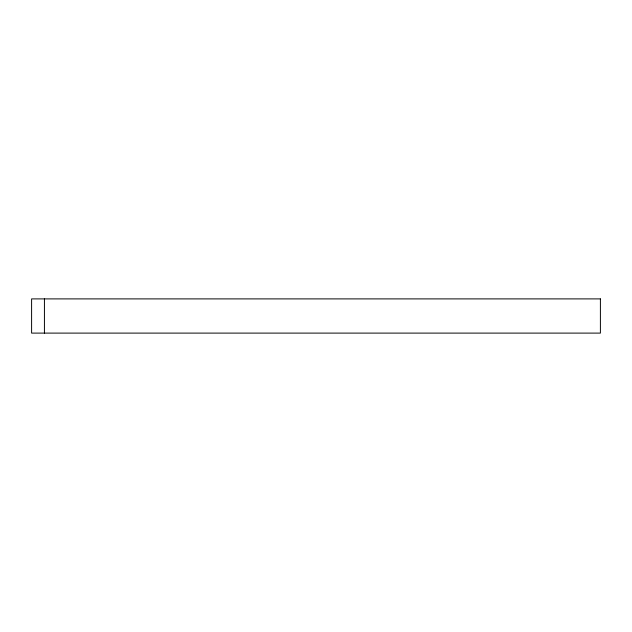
<?xml version="1.0" encoding="UTF-8"?>
<svg xmlns="http://www.w3.org/2000/svg" width="632" height="632" viewBox="0 0 632 632"><rect width="100%" height="100%" fill="white"/><g stroke="black" fill="none" stroke-linecap="round" stroke-linejoin="round"><path stroke-width="0.95" d="M44.43 298.897L44.43 333.103M600.4 298.897L31.6 298.897L31.6 333.103L600.4 333.103L600.4 298.897"/></g></svg>
